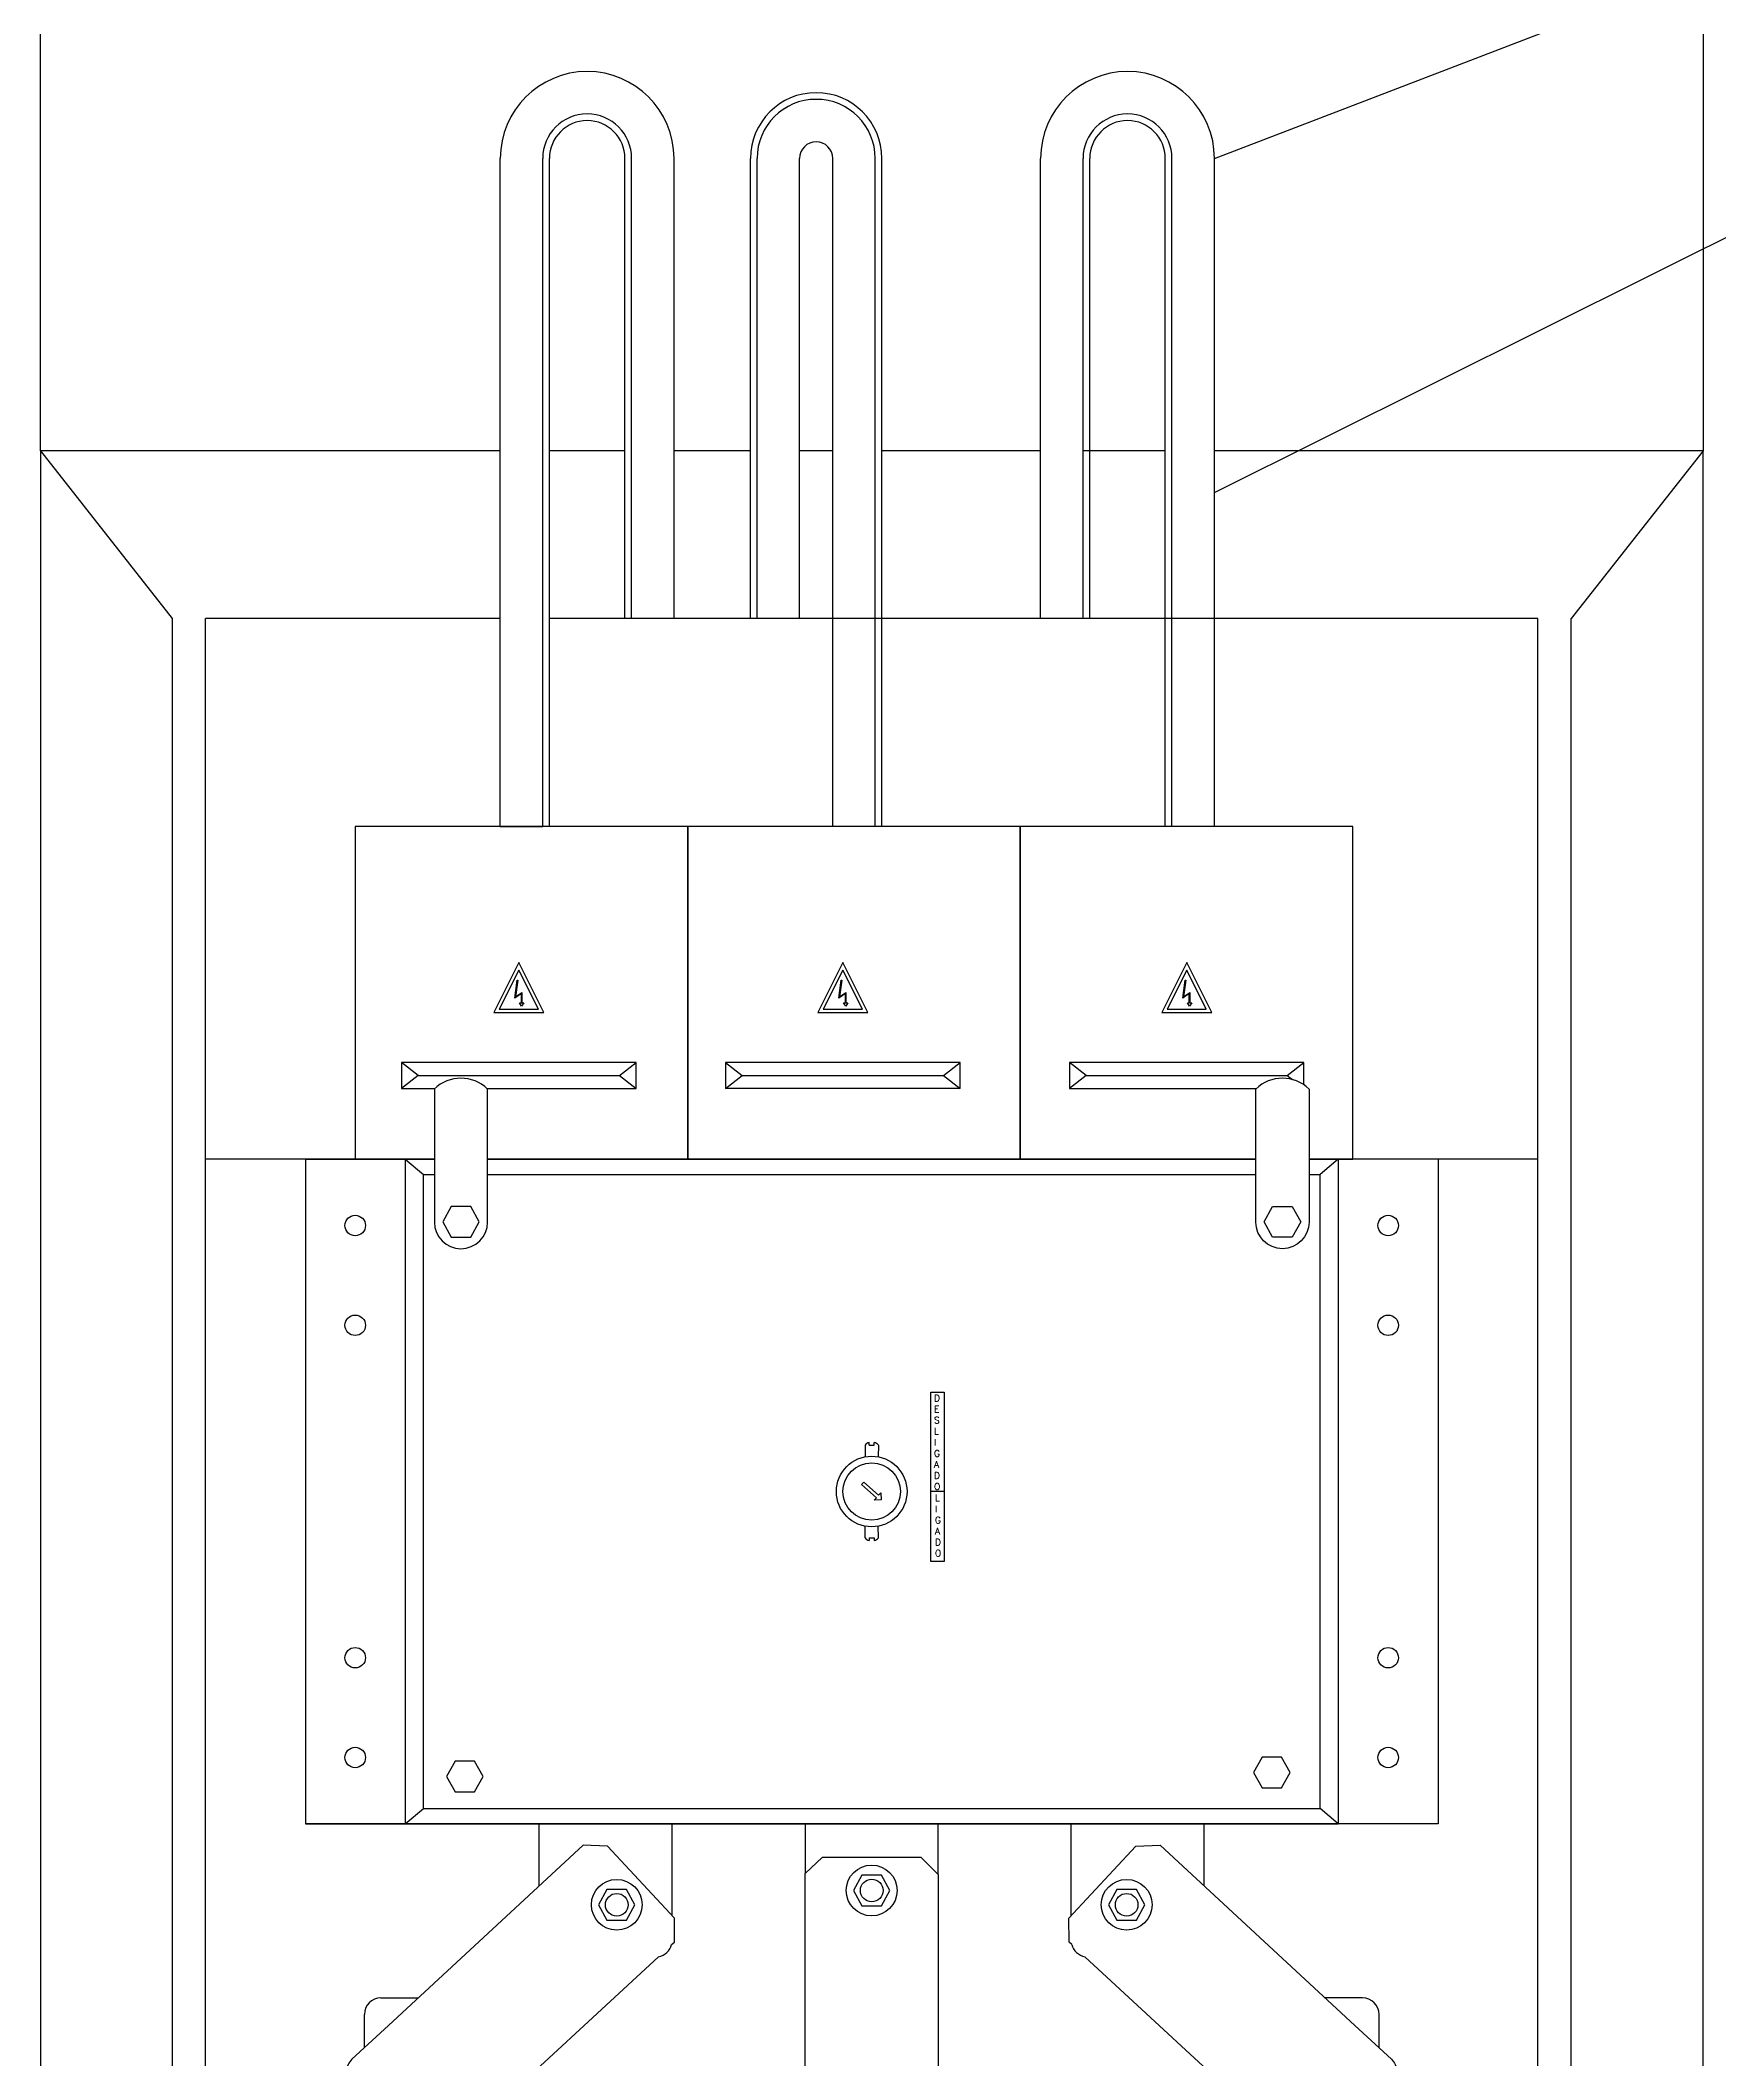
# Model space of a CAD drawing. Extents: x 2368 to 5238, y 905 to 1916.
# Drawn here: x 2554.609 to 2555.112, y 953.359 to 953.965 of the extents above; entities that cross this region are included whole.
import ezdxf

# ---------------------------------------------------------------- set-up
doc = ezdxf.new("R2010")
doc.units = 0
doc.header["$LTSCALE"] = 10
doc.layers.get('0').update_dxf_attribs({"linetype": 'CONTINUOUS'})
doc.styles.add('ROMANS', font='simplex.shx')

msp = doc.modelspace()

# ---------------------------------------------------------------- linework, layer by layer
at = {"color": 7}
msp.add_line((2554.96088, 953.92939), (2555.52187, 954.1447), dxfattribs=at)
for p, q in [((2554.60898, 953.84173), (2554.60898, 954.04107)), ((2555.10732, 954.04107), (2555.10732, 953.84173)), ((2554.96088, 953.82924), (2555.13205, 953.91461)), ((2554.74682, 953.84173), (2554.60898, 953.84173)), ((2554.60898, 953.84173), (2554.60898, 952.84505)), ((2554.60898, 953.84173), (2554.64853, 953.7915)), ((2554.7842, 953.84173), (2554.76154, 953.84173)), ((2554.8218, 953.84173), (2554.79892, 953.84173)), ((2554.84649, 953.84173), (2554.83652, 953.84173)), ((2554.88572, 953.84173), (2554.86121, 953.84173)), ((2554.90878, 953.84173), (2554.88572, 953.84173)), ((2554.94616, 953.84173), (2554.9215, 953.84173)), ((2555.10732, 953.84173), (2554.96088, 953.84173)), ((2555.10732, 953.84173), (2555.06777, 953.7915)), ((2555.10732, 952.84505), (2555.10732, 953.84173)), ((2554.64853, 953.7915), (2554.64853, 952.89528)), ((2554.74682, 953.7915), (2554.6585, 953.7915)), ((2554.6585, 952.99351), (2554.6585, 953.7915)), ((2555.05781, 953.7915), (2554.76154, 953.7915)), ((2555.05781, 952.99351), (2555.05781, 953.7915)), ((2555.06777, 952.89528), (2555.06777, 953.7915)), ((2554.74682, 953.72909), (2554.75955, 953.72909)), ((2554.71725, 953.6584), (2554.71725, 953.65058)), ((2554.78751, 953.6584), (2554.71725, 953.6584)), ((2554.72223, 953.65449), (2554.71725, 953.6584)), ((2554.78253, 953.65449), (2554.78751, 953.6584)), ((2554.78751, 953.65058), (2554.78751, 953.6584)), ((2554.81436, 953.6584), (2554.81436, 953.65058)), ((2554.88463, 953.65058), (2554.88463, 953.6584)), ((2554.91745, 953.6584), (2554.91745, 953.65058)), ((2554.98772, 953.6584), (2554.91745, 953.6584)), ((2554.92244, 953.65449), (2554.91745, 953.6584)), ((2554.98273, 953.65449), (2554.98772, 953.6584)), ((2554.98772, 953.65165), (2554.98772, 953.6584)), ((2554.72223, 953.65449), (2554.71725, 953.65058)), ((2554.71725, 953.65058), (2554.72726, 953.65058)), ((2554.72223, 953.65449), (2554.78253, 953.65449)), ((2554.74281, 953.65058), (2554.78751, 953.65058)), ((2554.78253, 953.65449), (2554.78751, 953.65058)), ((2554.92244, 953.65449), (2554.91745, 953.65058)), ((2554.91745, 953.65058), (2554.9735, 953.65058)), ((2554.92244, 953.65449), (2554.98273, 953.65449)), ((2554.98273, 953.65449), (2554.98432, 953.65325)), ((2554.72706, 953.62943), (2554.6585, 953.62943)), ((2554.6884, 953.62943), (2554.6884, 953.43009)), ((2554.6884, 953.62943), (2554.7183, 953.62943)), ((2554.7183, 953.62943), (2554.7183, 953.43009)), ((2554.7183, 953.62943), (2554.72377, 953.62478)), ((2554.72377, 953.43474), (2554.72377, 953.62478)), ((2554.72377, 953.62478), (2554.72706, 953.62478)), ((2554.9733, 953.62943), (2554.74301, 953.62943)), ((2554.74301, 953.62478), (2554.9733, 953.62478)), ((2555.05781, 953.62943), (2554.98924, 953.62943)), ((2554.98924, 953.62478), (2554.99253, 953.62478)), ((2554.998, 953.62943), (2554.99253, 953.62478)), ((2554.99253, 953.43474), (2554.99253, 953.62478)), ((2554.998, 953.62943), (2554.998, 953.43009)), ((2555.02791, 953.62943), (2555.02791, 953.43009)), ((2554.87586, 953.50879), (2554.87586, 953.55955)), ((2554.87586, 953.55955), (2554.87985, 953.55955)), ((2554.87985, 953.55955), (2554.87985, 953.50879)), ((2554.85616, 953.54369), (2554.85619, 953.54017)), ((2554.85739, 953.54369), (2554.85739, 953.54442)), ((2554.85739, 953.54369), (2554.85891, 953.54369)), ((2554.85891, 953.54369), (2554.85891, 953.54442)), ((2554.86015, 953.54369), (2554.86011, 953.54017)), ((2554.87985, 953.52976), (2554.87586, 953.52976)), ((2554.85616, 953.51583), (2554.85619, 953.51935)), ((2554.85739, 953.51583), (2554.85739, 953.5151)), ((2554.85739, 953.51583), (2554.85891, 953.51583)), ((2554.85891, 953.51583), (2554.85891, 953.5151)), ((2554.86015, 953.51583), (2554.86011, 953.51935)), ((2554.87985, 953.50879), (2554.87586, 953.50879)), ((2554.7183, 953.43009), (2554.72377, 953.43474)), ((2554.72377, 953.43474), (2554.99253, 953.43474)), ((2554.998, 953.43009), (2554.99253, 953.43474)), ((2555.02791, 953.43009), (2554.6884, 953.43009)), ((2554.6884, 953.43009), (2554.7183, 953.43009)), ((2554.7183, 953.43009), (2554.998, 953.43009)), ((2554.75848, 953.41152), (2554.75848, 953.43009)), ((2554.79835, 953.4026), (2554.79835, 953.43009)), ((2554.83822, 953.43009), (2554.83822, 953.41524)), ((2554.87809, 953.41496), (2554.87809, 953.43009)), ((2554.91795, 953.4026), (2554.91795, 953.43009)), ((2554.95782, 953.41152), (2554.95782, 953.43009)), ((2554.71106, 953.37794), (2554.72222, 953.37794)), ((2555.00524, 953.37794), (2554.99408, 953.37794)), ((2554.70608, 953.36299), (2554.70608, 953.37295)), ((2555.01023, 953.36299), (2555.01023, 953.37295))]:
    msp.add_line(p, q)
at = {"color": 1}
for p, q in [((2554.74682, 953.72909), (2554.74682, 953.92939)), ((2554.75955, 953.72909), (2554.75955, 953.92939)), ((2554.76154, 953.72909), (2554.76154, 953.92939)), ((2554.7842, 953.7915), (2554.7842, 953.92939)), ((2554.78619, 953.7915), (2554.78619, 953.92939)), ((2554.79892, 953.7915), (2554.79892, 953.92939))]:
    msp.add_line(p, q, dxfattribs=at)
at = {"color": 5}
for p, q in [((2554.8218, 953.7915), (2554.8218, 953.92939)), ((2554.82379, 953.7915), (2554.82379, 953.92939)), ((2554.83652, 953.7915), (2554.83652, 953.92939)), ((2554.84649, 953.72909), (2554.84649, 953.92939)), ((2554.85922, 953.72909), (2554.85922, 953.92939)), ((2554.86121, 953.72909), (2554.86121, 953.92939))]:
    msp.add_line(p, q, dxfattribs=at)
at = {"color": 2}
for p, q in [((2554.90878, 953.7915), (2554.90878, 953.92939)), ((2554.9215, 953.7915), (2554.9215, 953.92939)), ((2554.9235, 953.7915), (2554.9235, 953.92939)), ((2554.94616, 953.72909), (2554.94616, 953.92939)), ((2554.94815, 953.72909), (2554.94815, 953.92939)), ((2554.96088, 953.72909), (2554.96088, 953.92939))]:
    msp.add_line(p, q, dxfattribs=at)
for points in [[(2554.74301, 953.62943), (2554.80302, 953.62943), (2554.80302, 953.72909), (2554.70335, 953.72909), (2554.70335, 953.62943), (2554.72706, 953.62943)], [(2554.98924, 953.62943), (2555.00235, 953.62943), (2555.00235, 953.72909), (2554.90269, 953.72909), (2554.90269, 953.62943), (2554.9733, 953.62943)], [(2554.87964, 953.65449), (2554.88463, 953.6584), (2554.81436, 953.6584), (2554.81935, 953.65449)]]:
    msp.add_lwpolyline(points)
for points in [[(2554.90269, 953.62943), (2554.90269, 953.72909), (2554.80302, 953.72909), (2554.80302, 953.62943)], [(2554.75238, 953.67335), (2554.75985, 953.67335), (2554.75238, 953.6883), (2554.7449, 953.67335)], [(2554.75238, 953.67435), (2554.75824, 953.67435), (2554.75238, 953.68607), (2554.74652, 953.67435)], [(2554.8495, 953.67335), (2554.85697, 953.67335), (2554.8495, 953.6883), (2554.84202, 953.67335)], [(2554.8495, 953.67435), (2554.85536, 953.67435), (2554.8495, 953.68607), (2554.84363, 953.67435)], [(2554.95259, 953.67335), (2554.96006, 953.67335), (2554.95259, 953.6883), (2554.94511, 953.67335)], [(2554.95259, 953.67435), (2554.95845, 953.67435), (2554.95259, 953.68607), (2554.94672, 953.67435)], [(2554.75208, 953.68306), (2554.75138, 953.67801), (2554.75332, 953.67939), (2554.75332, 953.67624), (2554.75385, 953.67624), (2554.75323, 953.67527), (2554.75262, 953.67624), (2554.75315, 953.67624), (2554.75315, 953.67905), (2554.75116, 953.67764), (2554.75191, 953.68308)], [(2554.8492, 953.68306), (2554.8485, 953.67801), (2554.85044, 953.67939), (2554.85044, 953.67624), (2554.85097, 953.67624), (2554.85035, 953.67527), (2554.84973, 953.67624), (2554.85026, 953.67624), (2554.85026, 953.67905), (2554.84827, 953.67764), (2554.84903, 953.68308)], [(2554.95229, 953.68306), (2554.95159, 953.67801), (2554.95353, 953.67939), (2554.95353, 953.67624), (2554.95406, 953.67624), (2554.95344, 953.67527), (2554.95282, 953.67624), (2554.95335, 953.67624), (2554.95335, 953.67905), (2554.95136, 953.67764), (2554.95212, 953.68308)], [(2554.81935, 953.65449), (2554.87964, 953.65449), (2554.88463, 953.65058), (2554.81436, 953.65058)], [(2554.73209, 953.61523), (2554.72957, 953.61064), (2554.73209, 953.60604), (2554.73798, 953.60604), (2554.74049, 953.61064), (2554.73798, 953.61523)], [(2554.98422, 953.61523), (2554.98673, 953.61064), (2554.98422, 953.60604), (2554.97833, 953.60604), (2554.97581, 953.61064), (2554.97833, 953.61523)], [(2554.85956, 953.52791), (2554.85509, 953.53185), (2554.85575, 953.5326), (2554.86022, 953.52866), (2554.86088, 953.52941), (2554.86101, 953.5273), (2554.8589, 953.52716)], [(2554.97514, 953.45008), (2554.97262, 953.44548), (2554.97514, 953.44088), (2554.98103, 953.44088), (2554.98354, 953.44548), (2554.98103, 953.45008)], [(2554.73326, 953.44892), (2554.73074, 953.44432), (2554.73326, 953.43973), (2554.73914, 953.43973), (2554.74166, 953.44432), (2554.73914, 953.44892)], [(2554.85521, 953.41475), (2554.85269, 953.41016), (2554.85521, 953.40556), (2554.8611, 953.40556), (2554.86361, 953.41016), (2554.8611, 953.41475)], [(2554.77879, 953.41047), (2554.77627, 953.40588), (2554.77879, 953.40128), (2554.78467, 953.40128), (2554.78719, 953.40588), (2554.78467, 953.41047)], [(2554.93163, 953.41047), (2554.92912, 953.40588), (2554.93163, 953.40128), (2554.93752, 953.40128), (2554.94003, 953.40588), (2554.93752, 953.41047)]]:
    msp.add_lwpolyline(points, close=True)
for points in [[(2554.72706, 953.65039), (2554.72706, 953.61052, 1), (2554.74301, 953.61052), (2554.74301, 953.65039)], [(2554.98924, 953.65039), (2554.98924, 953.61052, -1), (2554.9733, 953.61052), (2554.9733, 953.65039)], [(2554.79819, 953.39395), (2554.799, 953.39471), (2554.79908, 953.40181), (2554.77901, 953.42349), (2554.77171, 953.42377), (2554.71334, 953.36971), (2554.70237, 953.35955, 0.414214), (2554.7021, 953.35251), (2554.72242, 953.33057, 0.414214), (2554.72946, 953.3303), (2554.74043, 953.34046), (2554.79425, 953.3903)], [(2554.91811, 953.39395), (2554.9173, 953.39471), (2554.91723, 953.40181), (2554.9373, 953.42349), (2554.9446, 953.42377), (2555.00296, 953.36971), (2555.01393, 953.35955, -0.414214), (2555.0142, 953.35251), (2554.99389, 953.33057, -0.414214), (2554.98685, 953.3303), (2554.97588, 953.34046), (2554.92206, 953.3903)]]:
    msp.add_lwpolyline(points, format="xyb")
msp.add_lwpolyline([(2554.83822, 953.32046), (2554.83822, 953.33541), (2554.83822, 953.41524), (2554.84338, 953.42012), (2554.87292, 953.42012), (2554.87809, 953.41496), (2554.87809, 953.33541), (2554.87809, 953.32046, -0.414214), (2554.8731, 953.31547), (2554.8432, 953.31547, -0.414214)], format="xyb", close=True)
for centre, radius in [((2554.70335, 953.60949), 0.00307), ((2555.01296, 953.60949), 0.00307), ((2554.70335, 953.57959), 0.00307), ((2555.01296, 953.57959), 0.00307), ((2554.85815, 953.52976), 0.01059), ((2554.85815, 953.52976), 0.0086), ((2554.70335, 953.47993), 0.00307), ((2555.01296, 953.47993), 0.00307), ((2554.70335, 953.45002), 0.00307), ((2555.01296, 953.45002), 0.00307), ((2554.78173, 953.40588), 0.00761), ((2554.85815, 953.41016), 0.00761), ((2554.85815, 953.41016), 0.00339), ((2554.93457, 953.40588), 0.00761), ((2554.78173, 953.40588), 0.00339), ((2554.93457, 953.40588), 0.00339)]:
    msp.add_circle(centre, radius)
at = {"color": 1}
for radius in [0.02605, 0.01332, 0.01133]:
    msp.add_arc((2554.77287, 953.92939), radius, 0, 180, dxfattribs=at)
at = {"color": 2}
for radius in [0.02605, 0.01332, 0.01133]:
    msp.add_arc((2554.93483, 953.92939), radius, 0, 180, dxfattribs=at)
at = {"color": 5}
for centre, radius in [((2554.84151, 953.92939), 0.0197), ((2554.84151, 953.92939), 0.01771), ((2554.8415, 953.92939), 0.00498)]:
    msp.add_arc(centre, radius, 0, 180, dxfattribs=at)
for centre, radius, start, end in [((2554.73503, 953.64233), 0.01134, 45.3063, 134.6937), ((2554.98127, 953.64233), 0.01134, 45.3063, 134.6937), ((2554.85762, 953.54263), 0.00181, 97.39599, 144.07074), ((2554.85868, 953.54263), 0.00181, 35.92926, 82.60401), ((2554.85762, 953.51689), 0.00181, 215.92926, 262.60401), ((2554.85868, 953.51689), 0.00181, 277.39599, 324.07074), ((2554.79337, 953.39521), 0.00498, 280.18083, 345.42184), ((2554.92294, 953.39521), 0.00498, 194.57816, 259.81917), ((2554.71106, 953.37295), 0.00498, 90, 180), ((2555.00524, 953.37295), 0.00498, 0, 90)]:
    msp.add_arc(centre, radius, start, end)

# ---------------------------------------------------------------- texts
at = {"color": 1, "insert": (2554.87683, 953.55877), "char_height": 0.00199, "attachment_point": 1, "style": 'ROMANS'}
msp.add_mtext_dynamic_manual_height_columns('D\\PE\\PS\\PL\\PI\\PG\\PA\\PD\\PO', width=0.0047553, gutter_width=0.00997, heights=[0], dxfattribs=at)
at = {"color": 3, "insert": (2554.8771, 953.52883), "char_height": 0.00199, "attachment_point": 1, "style": 'ROMANS'}
msp.add_mtext_dynamic_manual_height_columns('L\\PI\\PG\\PA\\PD\\PO', width=0.0047553, gutter_width=0.00997, heights=[0], dxfattribs=at)

doc.saveas('drawing.dxf')
